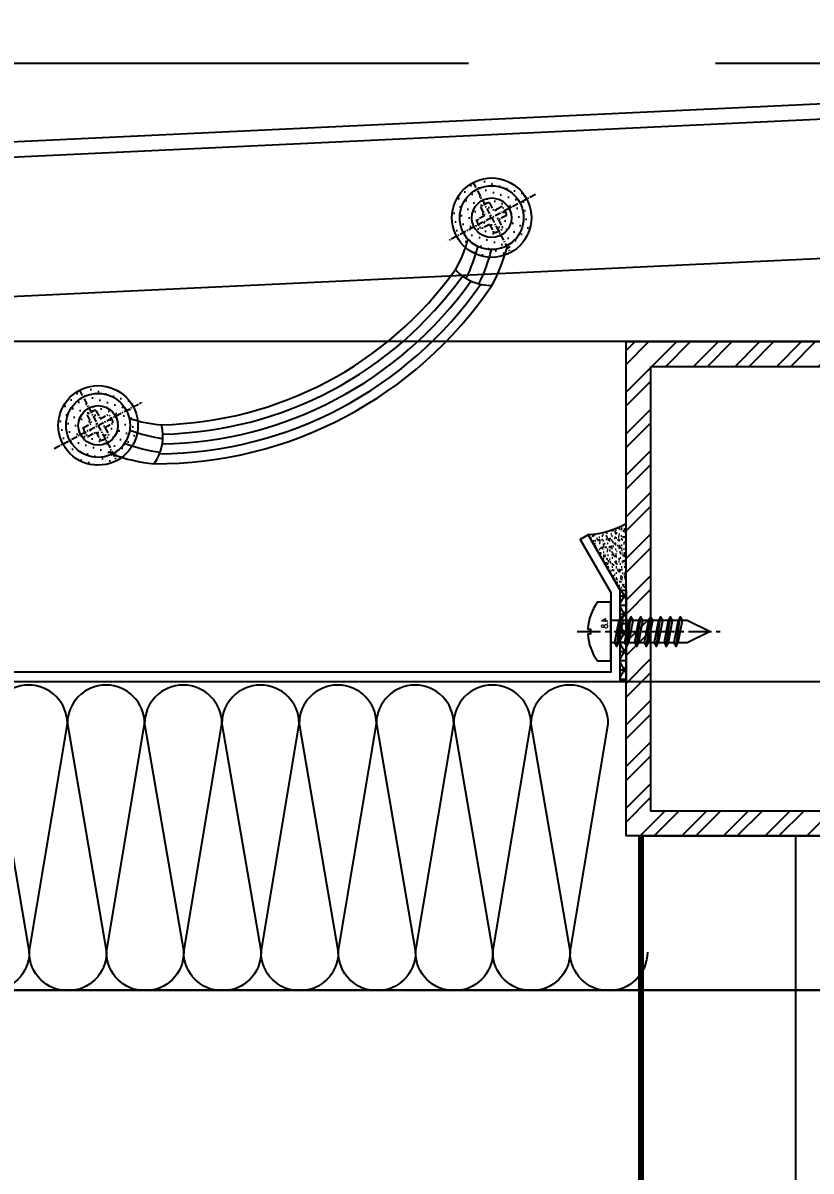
# Model space of a CAD drawing. Extents: x 220580 to 2027826, y -309201 to 71987.
# Drawn here: x 307622.4 to 307749.9, y -150958.6 to -150772.8 of the extents above; entities that cross this region are included whole.
import ezdxf
from ezdxf.enums import TextEntityAlignment as Align

# ---------------------------------------------------------------- set-up
doc = ezdxf.new("R2010")
doc.units = 0
for name, pattern in [('CENTER', [2, 1.25, -0.25, 0.25, -0.25]), ('DASH', [0.35, 0.25, -0.1]), ('ZN-CENTER', [2, 1.25, -0.25, 0.25, -0.25]), ('ZN-DOT', [0.25, 0, -0.25])]:
    doc.linetypes.add(name, pattern=pattern)
for name, color, linetype in [('!ZN1-填充-8', 8, 'Continuous'), ('!ZN1-标注-173', 173, 'Continuous'), ('!ZN3-不锈钢板幕墙-7', 7, 'Continuous'), ('!ZN3-铝板幕墙-3', 3, 'Continuous'), ('!ZN4-辅助材料-1', 1, 'Continuous'), ('!ZN4-配件-11', 11, 'Continuous'), ('!ZN5-钢材投影-40', 40, 'Continuous'), ('!ZN5-铝材断面-6', 6, 'Continuous'), ('!ZN6-层高线-8', 8, 'ZN-DOT'), ('2钢材断面', 2, 'Continuous'), ('A_Hatch', 8, 'Continuous'), ('BM', 8, '保温棉'), ('CEN', 1, 'CENTER'), ('DIM', 173, 'Continuous'), ('Fill', 8, 'Continuous'), ('ZX', 240, 'CENTER')]:
    doc.layers.add(name, color=color, linetype=linetype)
doc.styles.add('DHTEXT-1', font='ROMANS.shx', dxfattribs={"width": 0.7, "bigfont": 'CHINESE.shx'})
doc.linetypes.add('保温棉', pattern='A,0.006248399999999999,-6.2484,[134,ltypeshp.shx,S=6.2484,R=0,X=-6.2484,Y=0],-12.4968,[134,ltypeshp.shx,S=6.2484,R=180,X=6.2484,Y=0],-6.2484', length=24.9998484)
doc.dimstyles.new('ZN200', dxfattribs={"dimscale": 200, "dimtxt": 2.5, "dimasz": 1.5, "dimexe": 1, "dimexo": 2, "dimgap": 0.9, "dimtad": 1, "dimdec": 0, "dimdsep": 46, "dimtxsty": 'DHTEXT-1', "dimblk": 'ARCHTICK', "dimcen": 2.5, "dimclrd": 173, "dimclre": 173, "dimclrt": 7, "dimazin": 2, "dimtfac": 1, "dimtdec": 0, "dimtix": 1, "dimtmove": 2, "dimatfit": 3, "dimfxl": 0, "dimtolj": 1, "dimtzin": 0, "dimarcsym": 0})

# ---------------------------------------------------------------- blocks, each defined once
blk = doc.blocks.new('*U1778')
at = {"layer": '!ZN1-填充-8', "const_width": 1}
blk.add_lwpolyline([(-2.999999998137184, 58), (394.1575950642869, 58)], dxfattribs=at)
at = {"layer": 'BM'}
blk.add_line((-2.999999998137184, 33), (394.1575950642869, 33), dxfattribs=at)
at = {"layer": 'Defpoints', "color": 8}
blk.add_lwpolyline([(394.1575950642869, 58), (-2.999999998137184, 58), (-2.999999998137184, 8), (394.1575950642869, 8)], dxfattribs=at)
blk = doc.blocks.new('*U2096')
at = {"linetype": 'ByBlock', "ltscale": 10}
for p, q in [((0.980701996714231, 2.400000000000386), (1.655298003285623, -2.399999999999796)), ((2.580701996714217, 2.400000210272508), (3.255298003285609, -2.399999789727674)), ((4.180701996714204, 2.40000042054463), (4.855298003285595, -2.399999579455552)), ((5.780701996714191, 2.400000630816753), (6.455298003285582, -2.399999369183429)), ((7.380701996714176, 2.400000841088874), (8.055298003285568, -2.399999158911307)), ((8.980701996714163, 2.400001051360997), (9.655298003285555, -2.399998948639185)), ((10.58070199671415, 2.400001261633119), (11.25529800328554, -2.399998738367063)), ((0, 1.7899998674459), (12.38000001907299, 1.790001397150355)), ((12.38000001907299, 1.790001397150355), (16, 1.626980552060786e-06)), ((16, 1.626980552060786e-06), (12.38000001907299, -1.789998580962678)), ((12.38000001907299, -1.789998580962678), (0, -1.790000231097598))]:
    blk.add_line(p, q, dxfattribs=at)
at = {"color": 0, "linetype": 'CENTER', "ltscale": 3}
blk.add_line((-5.42402482348062, 2.951201566112061e-13), (17.70672576295199, 2.948752353404415e-13), dxfattribs=at)
at = {"linetype": 'ByBlock', "ltscale": 10}
blk.add_lwpolyline([(-3.299999999999955, 0.4000000000003876), (-3.689993742175107, 0.3999999999999488, -0.1474780726293994), (-2.137196594791703, 4.750000000000297), (0, 4.750000000000293), (0, -4.749999999999703), (-2.137196594791703, -4.749999999999703, -0.1474780726293994), (-3.689993742175107, -0.3999999999993538), (-3.299999999999955, -0.3999999999995669)], format="xyb", close=True, dxfattribs=at)
for points in [[(1.303114339079855, -1.789999999999669), (0.6285183325084631, 1.790000000000258), (0.980701996714231, 2.400000000000158), (1.332885660919771, 1.790000000000258), (2.00748166749139, -1.789999999999669), (1.655298003285623, -2.399999999999796)], [(2.903114339079841, -1.789999789727547), (2.228518332508449, 1.790000210272381), (2.580701996714217, 2.400000210272281), (2.932885660919758, 1.790000210272381), (3.607481667491377, -1.789999789727547), (3.255298003285609, -2.399999789727674)], [(4.503114339079827, -1.789999579455424), (3.828518332508436, 1.790000420544503), (4.180701996714204, 2.400000420544403), (4.532885660919744, 1.790000420544503), (5.207481667491363, -1.789999579455424), (4.855298003285595, -2.399999579455552)], [(6.103114339079815, -1.789999369183302), (5.428518332508423, 1.790000630816625), (5.780701996714191, 2.400000630816525), (6.132885660919731, 1.790000630816625), (6.80748166749135, -1.789999369183302), (6.455298003285582, -2.399999369183429)], [(7.7031143390798, -1.78999915891118), (7.028518332508408, 1.790000841088747), (7.380701996714176, 2.400000841088647), (7.732885660919717, 1.790000841088747), (8.407481667491336, -1.78999915891118), (8.055298003285568, -2.399999158911307)], [(9.303114339079787, -1.789998948639058), (8.628518332508396, 1.79000105136087), (8.980701996714163, 2.400001051360769), (9.332885660919704, 1.79000105136087), (10.00748166749132, -1.789998948639058), (9.655298003285555, -2.399998948639185)], [(10.90311433907977, -1.789998738366936), (10.22851833250838, 1.790001261632992), (10.58070199671415, 2.400001261632892), (10.93288566091969, 1.790001261632992), (11.60748166749131, -1.789998738366936), (11.25529800328554, -2.399998738367063)]]:
    blk.add_lwpolyline(points, close=True, dxfattribs=at)
at = {"layer": 'Defpoints', "color": 0, "ltscale": 10, "style": 'DHTEXT-1', "width": 0.7}
blk.add_text('4.8', height=1, rotation=90, dxfattribs=at).set_placement((-0.4943080637851551, -1.360906739296144), align=Align.CENTER)
blk = doc.blocks.new('fldx')
h = blk.add_hatch()
h.set_pattern_fill('DOTS', color=256, angle=45, style=0)
h.set_pattern_definition([(45.00000000000001, (-6059.472415639524, -1072.347563096982), (-0.5612660075668219, 1.683798022700466), [0, -1.5875])])
h.paths.add_polyline_path([(19.49185741183101, 32.63750814745617, 1), (3.404577326411527, 32.63750814745617, 1)])
h = blk.add_hatch()
h.set_pattern_fill('DOTS', color=256, angle=45, style=0)
h.set_pattern_definition([(45.00000000000001, (-6059.472415639524, -1162.347563096982), (-0.5612660075668219, 1.683798022700466), [0, -1.5875])])
h.paths.add_polyline_path([(19.49185741183101, -57.36249185254428, 1), (3.404577326411527, -57.36249185254428, 1)])
at = {"layer": '!ZN1-标注-173'}
blk.add_line((18.18142601291765, -57.67171863582234), (17.18142601291765, -57.67171863580779), dxfattribs=at)
blk.add_line((17.18142601291765, -57.67171863582234), (17.18142601291765, -57.67171863582234))
for centre in [(11.44821736912127, 32.63750814745617), (11.44821736912127, -57.36249185254428)]:
    blk.add_circle(centre, 8.043640042709816)
at = {"color": 4, "linetype": 'ByBlock'}
for centre, radius in [((11.44821736912127, 32.63750814742707), 6.464888629969209), ((11.44821736912127, 32.6374963084545), 4), ((11.44821736912127, -57.36250369151685), 6.464888629969209), ((11.44821736912127, -57.36249185254428), 4)]:
    blk.add_circle(centre, radius, dxfattribs=at)
for centre, radius, start, end in [((-3.44787772060954, 8.502973574710268), 32.36139694209459, 33.30117827491956, 48.70006589089888), ((-4.219250643538544, 5.258542309720724), 32.36139694209459, 35.59385651078586, 48.70006589089888), ((-3.44787772060954, 8.502973574710268), 24.36139694209459, 31.49635058581813, 47.22872874139858), ((-6.203296043531736, 3.240134435736763), 32.36139694209459, 36.13416905110966, 48.38881705301178), ((14.90383648095303, 30.67066860510567), 9.745620917703995, 284.381576615608, 333.1610540623005), ((-48.93074560828973, -12.36249777204466), 82.17773686555333, 331.9580912544686, 28.04190874553144), ((-48.93074560828973, -12.36249777204466), 80.17773686555333, 332.733597266586, 27.26640273341395), ((-49.92487615717619, -12.36249777204512), 75.17068832294687, 333.4377038734888, 26.56229612651115), ((-48.93074560828973, -12.36249777204466), 76.17773686555333, 333.285964540744, 26.71403545925595), ((-48.93074560828973, -12.36249777204466), 78.17773686555333, 333.1628154087539, 26.83718459124611), ((-3.44787772060954, -33.22796911880005), 24.36139694209459, 312.7712712586014, 328.5036494141819), ((14.90383648095303, -55.39566414919545), 9.745620917703995, 26.83894593769939, 75.61842338439192), ((-6.203296043531736, -27.96512997982654), 32.36139694209459, 311.6111829469883, 323.8658309488903), ((-4.219250643538544, -29.9835378538105), 32.36139694209459, 311.2999341091012, 324.4061434892142), ((-3.44787772060954, -33.22796911880005), 32.36139694209459, 311.2999341091012, 326.6988217250804)]:
    blk.add_arc(centre, radius, start, end, dxfattribs=at)
at = {"layer": 'CEN', "linetype": 'ZN-CENTER'}
for p, q in [((11.44821736912127, 42.64950402247086), (11.44821736912127, 22.62551227244148)), ((10.44821736912127, 35.53868118507853), (10.44821736912127, 33.63749630851271)), ((12.44821736912127, 35.53868118507853), (12.44821736912127, 33.63749630851271)), ((3.318701669137226, 32.6374963084545), (19.39906726908521, 32.6374963084545)), ((8.54704025076353, 33.63749630851271), (10.44821736912127, 33.63749630851271)), ((12.44821736912127, 33.63749630851271), (14.349394487479, 33.63749630851271)), ((8.54704841223429, 31.63749630851271), (10.44821736912127, 31.63749630851271)), ((10.44821736912127, 31.63749630851271), (10.44821736912127, 29.73633510977561)), ((12.44821736912127, 31.63749630851271), (14.34938632600824, 31.63749630851271)), ((12.44821736912127, 31.6374963084545), (12.44821736912127, 29.73633510977561)), ((11.44821736912127, -67.37449956656064), (11.44821736912127, -47.35050781653126)), ((10.44821736912127, -56.36249185260249), (10.44821736912127, -54.46133065386539)), ((12.44821736912127, -56.36249185254428), (12.44821736912127, -54.46133065386539)), ((3.362733974470757, -57.36250369154595), (19.44309957441874, -57.36250369154595)), ((8.54704841223429, -56.36249185260249), (10.44821736912127, -56.36249185260249)), ((12.44821736912127, -56.36249185260249), (14.34938632600824, -56.36249185260249)), ((8.54704025076353, -58.36249185260249), (10.44821736912127, -58.36249185260249)), ((10.44821736912127, -60.26367672916831), (10.44821736912127, -58.36249185260249)), ((12.44821736912127, -60.26367672916831), (12.44821736912127, -58.36249185260249)), ((12.44821736912127, -58.36249185260249), (14.349394487479, -58.36249185260249))]:
    blk.add_line(p, q, dxfattribs=at)
for centre, start, end in [((11.44821736912127, 32.63750814742707), 70.98153379508508, 109.0184662049149), ((11.44821736912127, 32.63750814742707), 160.9817676020062, 199.0187000139466), ((11.44821736912127, 32.63750814742707), 340.9812999860534, 19.01823239799385), ((11.44821736912127, 32.63750814742707), 250.9815337950851, 289.0184662049149), ((11.44821736912127, -57.36250369151685), 70.98153379508508, 109.0184662049149), ((11.44821736912127, -57.36250369151685), 160.9812999860534, 199.0182323979938), ((11.44821736912127, -57.36250369151685), 340.9817676020062, 19.01870001394657), ((11.44821736912127, -57.36250369151685), 250.9815337950851, 289.0184662049149)]:
    blk.add_arc(centre, 3.068681311968248, start, end, dxfattribs=at)
blk = doc.blocks.new('20250822090122')
at = {"layer": 'A_Hatch'}
h = blk.add_hatch(dxfattribs=at)
h.set_pattern_fill('ANSI32', color=256)
h.set_pattern_definition([(45, (-80, -40), (-3.367596045400933, 3.367596045400933), []), (45, (-77.75493500000448, -40), (-3.367596045400933, 3.367596045400933), [])])
h.paths.add_polyline_path([(0, 40), (-80, 40), (-80, -40), (0, -40)])
h.paths.add_polyline_path([(-4, 36), (-4, -36), (-76, -36), (-76, 36)], flags=16)
at = {"layer": '2钢材断面'}
for points in [[(-80, 40), (0, 40), (0, -40), (-80, -40)], [(-76, 36), (-4, 36), (-4, -36), (-76, -36)]]:
    blk.add_lwpolyline(points, close=True, dxfattribs=at)
blk = doc.blocks.new('20250828132035')
at = {"layer": '!ZN1-填充-8'}
h = blk.add_hatch(dxfattribs=at)
h.set_pattern_fill('AR-SAND', color=256, scale=0.5, style=0)
h.set_pattern_definition([(37.50000000000001, (116936.4675657832, 33045.21846454768), (-0.03149667905480408, 0.9634118845065793), [0, -0.76, 0, -0.85, 0, -0.8125]), (7.499999999999999, (116936.4675657832, 33045.21846454768), (0.8848883526338636, 1.41107303261487), [0, -0.41, 0, -0.685, 0, -0.2625]), (327.5, (116935.8525657833, 33045.21846454768), (1.557070930875748, 0.002829526768482249), [0, -0.25, 0, -0.9, 0, -1.175]), (317.5, (116935.8525657833, 33045.21846454768), (1.503063302286147, 0.4388377824671246), [0, -0.125, 0, -0.59, 0, -0.675])])
edge = h.paths.add_edge_path()
edge.add_arc((458.653371635708, 14488.09001851885), 14.3792900125779, 273.13283068018336, 298.88795811342646, ccw=False)
edge.add_line((459.4392137691029, 14473.73221808122), (464.59998328457, 14464.79350307428))
edge.add_line((464.5999832845409, 14464.79350307427), (464.5999832845409, 14464.47196404336))
edge.add_line((464.5999832845409, 14464.47196404339), (465.5999832845264, 14464.47196404339))
edge.add_line((465.5999832845409, 14464.47196404339), (465.5999832845409, 14475.49999993805))
at = {"layer": '!ZN1-填充-8', "ltscale": 0.1}
h = blk.add_hatch(dxfattribs=at)
h.set_pattern_fill('NET3', color=256, scale=3, style=0)
h.set_pattern_definition([(7.016477563892661e-15, (117062.4676786674, 33022.51196883505), (0, 1.5), []), (59.99999999999999, (117062.4676786674, 33022.51196883505), (-1.299038105676658, 0.7500000000000002), []), (120, (117062.4676786674, 33022.51196883505), (-1.299038105676658, -0.7499999999999997), [])])
h.paths.add_polyline_path([(464.5999832845409, 14464.79350307427), (465.5999832845409, 14464.79350307427), (465.5999832845991, 14449.99999993923), (464.5999832845991, 14449.99999993923)])
at = {"layer": '!ZN1-填充-8'}
blk.add_lwpolyline([(300.0000000966247, 14449.99999993737), (517.9999832845642, 14449.99999993737), (517.9999832845642, 14399.99999993731), (300.0000000966247, 14399.99999993731)], close=True, dxfattribs=at)
at = {"layer": '!ZN3-不锈钢板幕墙-7', "ltscale": 4}
blk.add_lwpolyline([(298.5000000966247, 14451.49999993737), (298.5000000966247, 14451.49999993737), (262.9020068780519, 14451.49999993737), (254.3113680824172, 14456.45980755851), (253.5613680824172, 14455.16076945284), (262.5000830893405, 14449.99999993737), (300.0000000966247, 14449.99999993737), (300.0000000966247, 14449.99999993737), (464.5999832845991, 14449.99999993801), (464.5999832845409, 14464.79350307427), (459.4392137691029, 14473.73221808122), (458.1401756634004, 14472.98221808122), (463.0999832845409, 14464.39157928561), (463.0999832845991, 14451.49999993801)], close=True, dxfattribs=at)
at = {"layer": '!ZN3-铝板幕墙-3'}
for p, q in [((635.0000000966247, 14549.99999993728), (1.510814763605595e-05, 14520.00000068796)), ((632.5000000966247, 14547.37910125073), (0.1179937531705946, 14517.50278603172)), ((575.0000000966247, 14522.1374697671), (25.00001510820584, 14496.15321854371))]:
    blk.add_line(p, q, dxfattribs=at)
at = {"layer": '!ZN4-辅助材料-1', "ltscale": 4}
blk.add_line((300.0000000966247, 14399.99999993731), (517.9999832845642, 14399.99999993731), dxfattribs=at)
blk.add_lwpolyline([(459.4392137691029, 14473.73221808122), (464.5999832845409, 14464.79350307427), (465.5999832845409, 14464.79350307427), (465.5999832845991, 14475.49999993804, -0.1128534114984326), (459.4392137691029, 14473.73221808122)], format="xyb", dxfattribs=at)
blk.add_lwpolyline([(464.5999832845409, 14464.79350307427), (465.5999832845409, 14464.79350307427), (465.5999832845991, 14449.99999993923), (464.5999832845991, 14449.99999993923)], close=True, dxfattribs=at)
at = {"layer": '!ZN5-钢材投影-40', "ltscale": 0.3}
blk.add_line((545.6000000966596, 14505.00000000966), (345.5982851227745, 14505.00000000966), dxfattribs=at)
at = {"layer": 'Fill'}
blk.add_lwpolyline([(469.0274769552634, 14406.16496196124, -1), (456.5274769552634, 14406.16496196136), (462.6924389795749, 14443.15473410499, 1), (450.1924389795749, 14443.15473410513), (456.5274769552634, 14406.16496196136, -1), (444.0274769552634, 14406.16496196151), (450.1924389795749, 14443.15473410513, 1), (437.6924389795749, 14443.15473410525), (444.0274769552634, 14406.16496196151, -1), (431.5274769552634, 14406.16496196162), (437.6924389795749, 14443.15473410525, 1), (425.1924389795749, 14443.1547341054), (431.5274769552634, 14406.16496196162, -1), (419.0274769552634, 14406.16496196174), (425.1924389795749, 14443.1547341054, 1), (412.6924389795749, 14443.15473410551), (419.0274769552634, 14406.16496196174, -1), (406.5274769552634, 14406.16496196185), (412.6924389795749, 14443.15473410551, 1), (400.1924389795749, 14443.15473410563), (406.5274769552634, 14406.16496196185, -1), (394.0274769552634, 14406.16496196197), (400.1924389795749, 14443.15473410563, 1), (387.6924389795749, 14443.15473410574), (394.0274769552634, 14406.16496196197, -1), (381.5274769552634, 14406.16496196212), (387.6924389795749, 14443.15473410574, 1), (375.1924389795749, 14443.15473410586), (381.5274769552634, 14406.16496196212, -1), (369.0274769552634, 14406.16496196223), (375.1924389795749, 14443.15473410586, 1), (362.6924389795749, 14443.15473410601), (369.0274769552634, 14406.16496196223, -1), (356.5274769552634, 14406.16496196235)], format="xyb", dxfattribs=at)
at = {"layer": 'ZX', "ltscale": 10}
blk.add_line((465.6000000966596, 14449.99999993731), (600.0000000966247, 14449.99999993731), dxfattribs=at)
at = {"layer": '!ZN4-配件-11', "color": 1, "xscale": -1, "rotation": 180}
blk.add_blockref('*U2096', (463.0999832845991, 14458.06773835095), dxfattribs=at)
at = {"layer": '!ZN5-铝材断面-6', "ltscale": 100}
blk.add_blockref('20250822090122', (545.6000000966596, 14465.00000000966), dxfattribs=at)
at = {"xscale": 0.7999999999999995, "yscale": 0.7999999999999995, "zscale": 0.7999999999999995, "rotation": 297.839202224568}
blk.add_blockref('fldx', (416.4722656581434, 14520.96878965932), dxfattribs=at)
at = {"xscale": -1.000000000000006, "rotation": 90}
blk.add_blockref('*U1778', (525.9999832845642, 14422.00000001153), dxfattribs=at)
blk = doc.blocks.new('_ArchTick')
at = {"color": 0, "linetype": 'ByBlock', "const_width": 0.4}
blk.add_lwpolyline([(-0.5, -0.5), (0.5, 0.5)], dxfattribs=at)
blk = doc.blocks.new('*D889')
at = {"layer": 'Defpoints', "color": 0, "ltscale": 2000, "transparency": 16777216}
for p in [(307889.3708562016, -149964.5714271492), (307889.3708562016, -150779.3509701893), (307254.3708712154, -150809.3509694386)]:
    blk.add_point(p, dxfattribs=at)
at = {"layer": 'DIM', "color": 173, "linetype": 'ByBlock', "lineweight": -2, "ltscale": 2000, "transparency": 16777216}
for p, q in [((307254.3708712154, -150409.3509694386), (307254.3708712154, -149764.5714271492)), ((307889.3708562016, -150379.3509701893), (307889.3708562016, -149764.5714271492)), ((307254.3708712154, -149964.5714271492), (306954.3708712154, -149964.5714271492)), ((307254.3708712154, -149964.5714271492), (307889.3708562016, -149964.5714271492)), ((307889.3708562016, -149964.5714271492), (308189.3708562016, -149964.5714271492))]:
    blk.add_line(p, q, dxfattribs=at)
at = {"layer": 'DIM', "color": 173, "lineweight": -2, "ltscale": 2000, "transparency": 16777216, "xscale": 300, "yscale": 300, "zscale": 300}
blk.add_blockref('_ArchTick', (307254.3708712154, -149964.5714271492), dxfattribs=at)
at = {"layer": 'DIM', "color": 173, "lineweight": -2, "ltscale": 2000, "transparency": 16777216, "xscale": 300, "yscale": 300, "zscale": 300, "rotation": 180}
blk.add_blockref('_ArchTick', (307889.3708562016, -149964.5714271492), dxfattribs=at)
at = {"layer": 'DIM', "color": 7, "ltscale": 2000, "transparency": 16777216, "insert": (307571.8708637085, -149534.5714271492), "char_height": 500, "attachment_point": 5, "style": 'DHTEXT-1'}
blk.add_mtext('\\A1;635', dxfattribs=at)

msp = doc.modelspace()

# ---------------------------------------------------------------- block references
at = {"ltscale": 30}
msp.add_blockref('20250828132035', (307254.3708561072, -165329.3509701265), dxfattribs=at)

# ---------------------------------------------------------------- next in the draw order: linework, layer by layer
at = {"layer": '!ZN6-层高线-8', "linetype": 'DASH', "ltscale": 400}
msp.add_line((314134.4437421602, -150779.3509701893), (304325.8361665334, -150779.3509701894), dxfattribs=at)

# ---------------------------------------------------------------- next in the draw order: dimensions: what is measured, and where the dimension line sits
at = {"layer": 'DIM', "color": 6, "ltscale": 2000}
dim = msp.add_linear_dim(base=(307889.3708562016, -149964.5714271492), p1=(307254.3708712154, -150809.3509694386), p2=(307889.3708562016, -150779.3509701893), dimstyle='ZN200', dxfattribs=at)
dim.commit()
dim.dimension.update_dxf_attribs({"geometry": '*D889', "text_midpoint": (307571.8708637085, -149534.5714271492)})

doc.saveas('drawing.dxf')
